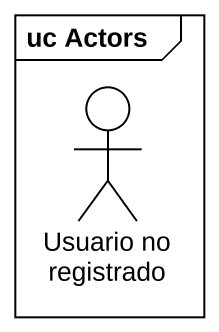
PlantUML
@startuml
mainframe uc Actors
actor "Usuario no registrado" as Usuario_no_registrado
@enduml
